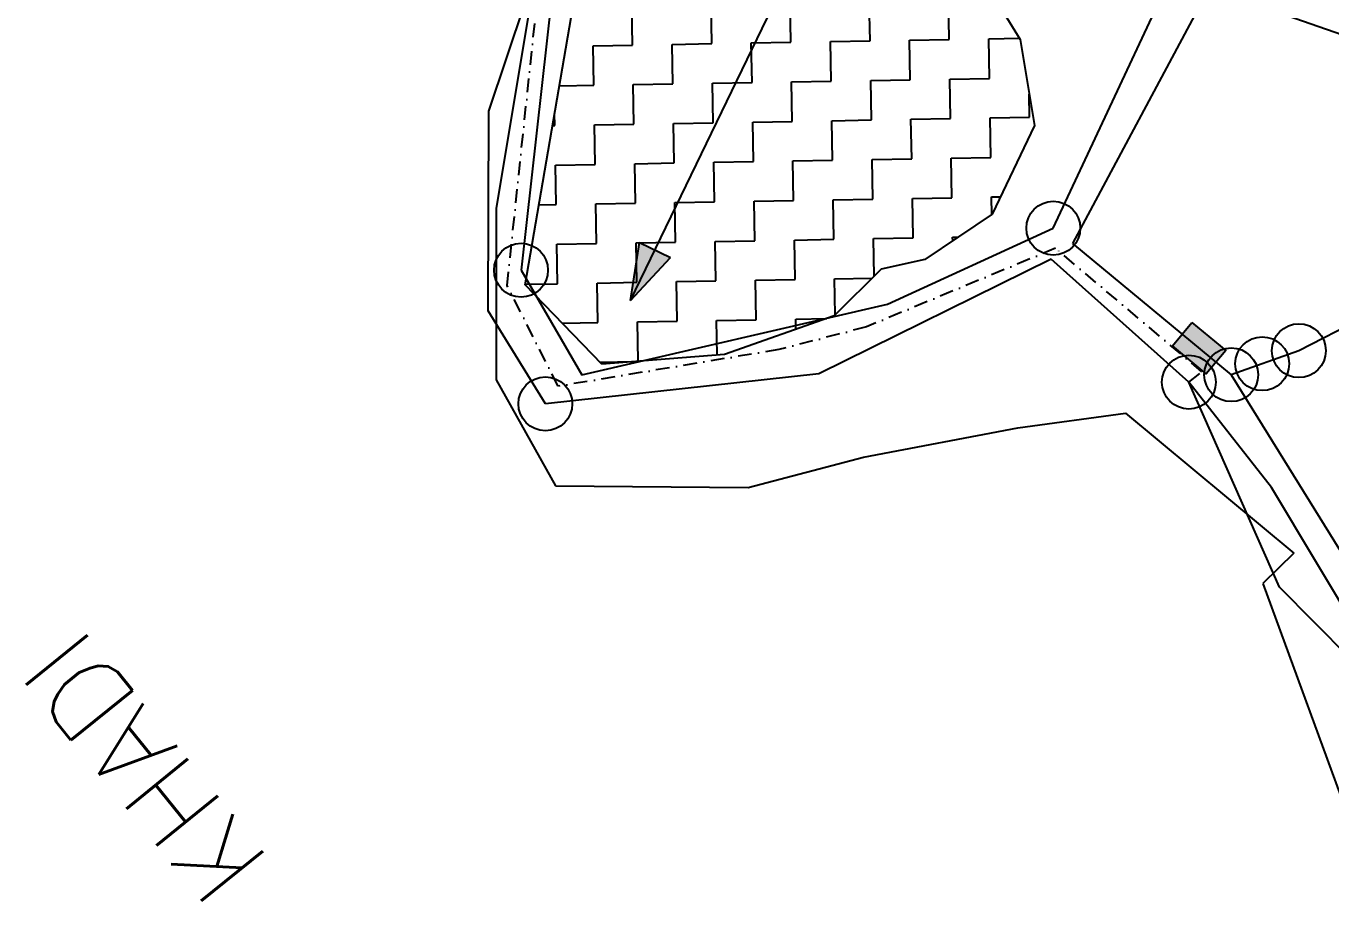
# Model space of a CAD drawing. Header units: metres. Extents: x 286343 to 289280, y 2022501 to 2025046.
# Drawn here: x 287054.9 to 287529.6, y 2023042.8 to 2023361.3 of the extents above; entities that cross this region are included whole.
import ezdxf
from ezdxf.enums import TextEntityAlignment as Align

# ---------------------------------------------------------------- set-up
doc = ezdxf.new("R2010")
doc.units = ezdxf.units.M
doc.linetypes.add('DASHDOT', pattern=[1, 0.5, -0.25, 0, -0.25])
for name, color, linetype in [('POLY_HATCH', 12, 'Continuous'), ('POLY_PARCEL', 6, 'Continuous'), ('POLY_WATER', 4, 'Continuous'), ('TEXT_MAPOUT', 7, 'Continuous'), ('V_BOUND_LINE', 7, 'Continuous'), ('V_BOUND_STREAM_LINE', 7, 'DASHDOT'), ('VILLAGE BOUNDRY', 5, 'Continuous')]:
    doc.layers.add(name, color=color, linetype=linetype)
doc.styles.get("Standard").update_dxf_attribs({"font": 'simplex.shx'})

msp = doc.modelspace()

# ---------------------------------------------------------------- hatches: boundary and pattern name
h = msp.add_hatch(color=256)
h.paths.add_polyline_path([(287283.74, 2023279.77), (287278.12, 2023282.48), (287274.88, 2023261.4)])
h.paths.add_polyline_path([(287274.88, 2023261.4), (287289.36, 2023277.05), (287283.74, 2023279.77)])
msp.add_hatch(color=256).paths.add_polyline_path([(287484.32, 2023234.7), (287491.39, 2023243.25), (287479.03, 2023253.47), (287471.96, 2023244.92)])

# ---------------------------------------------------------------- linework, layer by layer
for points in [[(287274.88, 2023261.4), (287328.27, 2023372.07)], [(287274.88, 2023261.4), (287278.12, 2023282.48)], [(287278.12, 2023282.48), (287289.36, 2023277.05)], [(287274.88, 2023261.4), (287289.36, 2023277.05)]]:
    msp.add_lwpolyline(points)
msp.add_lwpolyline([(287479.03, 2023253.47), (287491.39, 2023243.25), (287484.32, 2023234.7), (287471.96, 2023244.92)], close=True)
for centre in [(287428.66, 2023287.75), (287234.99, 2023272.45), (287518, 2023243.15), (287504.65, 2023238.41), (287477.98, 2023231.71), (287493.39, 2023234.4), (287243.84, 2023223.8)]:
    msp.add_circle(centre, 9.8)
at = {"layer": 'POLY_HATCH'}
for p, q in [((287236.52, 2023267.17), (287263.18, 2023422.47)), ((287395.97, 2023390.09), (287416.6, 2023356.42)), ((287416.6, 2023356.42), (287421.82, 2023325.14)), ((287421.82, 2023325.14), (287406.36, 2023292.83)), ((287406.36, 2023292.83), (287381.94, 2023276.39)), ((287381.94, 2023276.39), (287365.97, 2023272.77)), ((287365.97, 2023272.77), (287348.91, 2023255.79)), ((287264.4, 2023238.29), (287236.52, 2023267.17)), ((287348.91, 2023255.79), (287309.08, 2023241.74)), ((287309.08, 2023241.74), (287264.4, 2023238.29))]:
    msp.add_line(p, q, dxfattribs=at)
at = {"layer": 'POLY_HATCH', "linetype": 'Continuous'}
for p, q in [((287275.59, 2023354.41), (287275.34, 2023368.81)), ((287304.38, 2023354.92), (287304.13, 2023369.31)), ((287333.17, 2023355.42), (287332.92, 2023369.82)), ((287361.97, 2023355.93), (287361.71, 2023370.32)), ((287390.76, 2023356.43), (287390.51, 2023370.83)), ((287261.19, 2023354.16), (287275.59, 2023354.41)), ((287261.44, 2023339.76), (287261.19, 2023354.16)), ((287289.98, 2023354.67), (287304.38, 2023354.92)), ((287290.24, 2023340.27), (287289.98, 2023354.67)), ((287318.78, 2023355.17), (287333.17, 2023355.42)), ((287319.03, 2023340.77), (287318.78, 2023355.17)), ((287347.57, 2023355.67), (287361.97, 2023355.93)), ((287347.82, 2023341.28), (287347.57, 2023355.67)), ((287376.36, 2023356.18), (287390.76, 2023356.43)), ((287376.61, 2023341.78), (287376.36, 2023356.18)), ((287405.15, 2023356.68), (287416.31, 2023356.88)), ((287405.41, 2023342.29), (287405.15, 2023356.68)), ((287275.84, 2023340.02), (287290.24, 2023340.27)), ((287276.09, 2023325.62), (287275.84, 2023340.02)), ((287304.63, 2023340.52), (287319.03, 2023340.77)), ((287304.88, 2023326.12), (287304.63, 2023340.52)), ((287333.42, 2023341.02), (287347.82, 2023341.28)), ((287333.68, 2023326.63), (287333.42, 2023341.02)), ((287362.22, 2023341.53), (287376.61, 2023341.78)), ((287362.47, 2023327.13), (287362.22, 2023341.53)), ((287391.01, 2023342.03), (287405.41, 2023342.29)), ((287391.26, 2023327.64), (287391.01, 2023342.03)), ((287248.94, 2023339.55), (287261.44, 2023339.76)), ((287420.05, 2023328.14), (287419.91, 2023336.59)), ((287247.3, 2023325.12), (287247.22, 2023329.53)), ((287261.7, 2023325.37), (287276.09, 2023325.62)), ((287290.49, 2023325.87), (287304.88, 2023326.12)), ((287290.74, 2023311.48), (287290.49, 2023325.87)), ((287319.28, 2023326.38), (287333.68, 2023326.63)), ((287319.53, 2023311.98), (287319.28, 2023326.38)), ((287348.07, 2023326.88), (287362.47, 2023327.13)), ((287348.33, 2023312.48), (287348.07, 2023326.88)), ((287376.87, 2023327.38), (287391.26, 2023327.64)), ((287377.12, 2023312.99), (287376.87, 2023327.38)), ((287405.66, 2023327.89), (287420.05, 2023328.14)), ((287405.91, 2023313.49), (287405.66, 2023327.89)), ((287246.46, 2023325.1), (287247.3, 2023325.12)), ((287261.95, 2023310.97), (287261.7, 2023325.37)), ((287276.34, 2023311.22), (287290.74, 2023311.48)), ((287305.14, 2023311.73), (287319.53, 2023311.98)), ((287305.39, 2023297.33), (287305.14, 2023311.73)), ((287333.93, 2023312.23), (287348.33, 2023312.48)), ((287334.18, 2023297.84), (287333.93, 2023312.23)), ((287362.72, 2023312.74), (287377.12, 2023312.99)), ((287362.97, 2023298.34), (287362.72, 2023312.74)), ((287391.51, 2023313.24), (287405.91, 2023313.49)), ((287391.77, 2023298.84), (287391.51, 2023313.24)), ((287247.55, 2023310.72), (287261.95, 2023310.97)), ((287247.8, 2023296.32), (287247.55, 2023310.72)), ((287276.6, 2023296.83), (287276.34, 2023311.22)), ((287290.99, 2023297.08), (287305.39, 2023297.33)), ((287319.78, 2023297.58), (287334.18, 2023297.84)), ((287320.04, 2023283.19), (287319.78, 2023297.58)), ((287348.58, 2023298.09), (287362.97, 2023298.34)), ((287348.83, 2023283.69), (287348.58, 2023298.09)), ((287377.37, 2023298.59), (287391.77, 2023298.84)), ((287377.62, 2023284.2), (287377.37, 2023298.59)), ((287406.16, 2023299.1), (287409.38, 2023299.15)), ((287406.27, 2023292.78), (287406.16, 2023299.1)), ((287241.5, 2023296.21), (287247.8, 2023296.32)), ((287262.2, 2023296.58), (287276.6, 2023296.83)), ((287262.45, 2023282.18), (287262.2, 2023296.58)), ((287291.24, 2023282.68), (287290.99, 2023297.08)), ((287305.64, 2023282.94), (287320.04, 2023283.19)), ((287305.89, 2023268.54), (287305.64, 2023282.94)), ((287334.43, 2023283.44), (287348.83, 2023283.69)), ((287334.68, 2023269.04), (287334.43, 2023283.44)), ((287363.23, 2023283.94), (287377.62, 2023284.2)), ((287363.46, 2023270.28), (287363.23, 2023283.94)), ((287392.02, 2023284.45), (287393.96, 2023284.48)), ((287392.04, 2023283.19), (287392.02, 2023284.45)), ((287248.06, 2023281.93), (287262.45, 2023282.18)), ((287248.31, 2023267.53), (287248.06, 2023281.93)), ((287276.85, 2023282.43), (287291.24, 2023282.68)), ((287277.1, 2023268.04), (287276.85, 2023282.43)), ((287320.29, 2023268.79), (287334.68, 2023269.04)), ((287320.54, 2023254.4), (287320.29, 2023268.79)), ((287349.08, 2023269.3), (287362.72, 2023269.53)), ((287349.31, 2023256.19), (287349.08, 2023269.3)), ((287236.54, 2023267.33), (287248.31, 2023267.53)), ((287262.7, 2023267.78), (287277.1, 2023268.04)), ((287262.96, 2023253.39), (287262.7, 2023267.78)), ((287291.5, 2023268.29), (287305.89, 2023268.54)), ((287291.75, 2023253.89), (287291.5, 2023268.29)), ((287306.14, 2023254.14), (287320.54, 2023254.4)), ((287334.94, 2023254.65), (287346.24, 2023254.85)), ((287335, 2023250.88), (287334.94, 2023254.65)), ((287250.04, 2023253.16), (287262.96, 2023253.39)), ((287277.35, 2023253.64), (287291.75, 2023253.89)), ((287277.6, 2023239.31), (287277.35, 2023253.64)), ((287306.37, 2023241.53), (287306.14, 2023254.14)), ((287263.71, 2023239), (287276.51, 2023239.22))]:
    msp.add_line(p, q, dxfattribs=at)
at = {"layer": 'POLY_PARCEL'}
for p, q in [((287539.56, 2023356.12), (287485.29, 2023375.16)), ((287541.29, 2023255.07), (287518, 2023243.15)), ((287518, 2023243.15), (287493.39, 2023234.4))]:
    msp.add_line(p, q, dxfattribs=at)
at = {"layer": 'POLY_WATER'}
for p, q in [((287252.16, 2023425.54), (287234.99, 2023272.45)), ((287428.66, 2023287.75), (287477.86, 2023392.93)), ((287485.29, 2023375.16), (287435.65, 2023282.14)), ((287223.29, 2023330.29), (287236.42, 2023369.37)), ((287222.98, 2023257.6), (287223.29, 2023330.29)), ((287368.34, 2023260.08), (287428.66, 2023287.75)), ((287435.65, 2023282.14), (287493.39, 2023234.4)), ((287427.89, 2023276.52), (287343.4, 2023234.68)), ((287477.98, 2023231.71), (287427.89, 2023276.52)), ((287234.99, 2023272.45), (287257.12, 2023234.31)), ((287257.12, 2023234.31), (287368.34, 2023260.08)), ((287243.84, 2023223.8), (287222.98, 2023257.6)), ((287343.4, 2023234.68), (287243.84, 2023223.8)), ((287508.04, 2023193.32), (287477.98, 2023231.71)), ((287493.39, 2023234.4), (287552.78, 2023138.39)), ((287544.48, 2023132.4), (287508.04, 2023193.32))]:
    msp.add_line(p, q, dxfattribs=at)
at = {"layer": 'V_BOUND_LINE'}
for p, q in [((287510.92, 2023157.11), (287477.98, 2023231.71)), ((287536.45, 2023131.3), (287510.92, 2023157.11))]:
    msp.add_line(p, q, dxfattribs=at)
at = {"layer": 'V_BOUND_STREAM_LINE', "ltscale": 10}
for p, q in [((287229.93, 2023266.9), (287240.68, 2023369.12)), ((287429.4, 2023280.47), (287360.65, 2023251.82)), ((287482.73, 2023235.46), (287429.4, 2023280.47)), ((287248.48, 2023230.23), (287229.93, 2023266.9)), ((287360.65, 2023251.82), (287328.85, 2023243.57)), ((287328.85, 2023243.57), (287248.48, 2023230.23)), ((287477.98, 2023231.71), (287482.73, 2023235.46))]:
    msp.add_line(p, q, dxfattribs=at)
at = {"layer": 'VILLAGE BOUNDRY'}
for p, q in [((287243.54, 2023401.17), (287225.95, 2023294.91)), ((287225.95, 2023294.91), (287225.95, 2023232.59)), ((287225.95, 2023232.59), (287247.54, 2023193.97)), ((287415.69, 2023215.08), (287454.92, 2023220.37)), ((287454.92, 2023220.37), (287516.12, 2023169.5)), ((287359.61, 2023204.33), (287415.69, 2023215.08)), ((287317.62, 2023193.37), (287359.61, 2023204.33)), ((287247.54, 2023193.97), (287317.62, 2023193.37)), ((287516.12, 2023169.5), (287504.84, 2023158.4)), ((287504.84, 2023158.4), (287537.74, 2023068.56))]:
    msp.add_line(p, q, dxfattribs=at)

# ---------------------------------------------------------------- texts
at = {"layer": 'TEXT_MAPOUT'}
msp.add_text('KHADI', height=28.797, rotation=129.0128, dxfattribs=at).set_placement((287097.97, 2023091.23), align=Align.MIDDLE)

doc.saveas('drawing.dxf')
